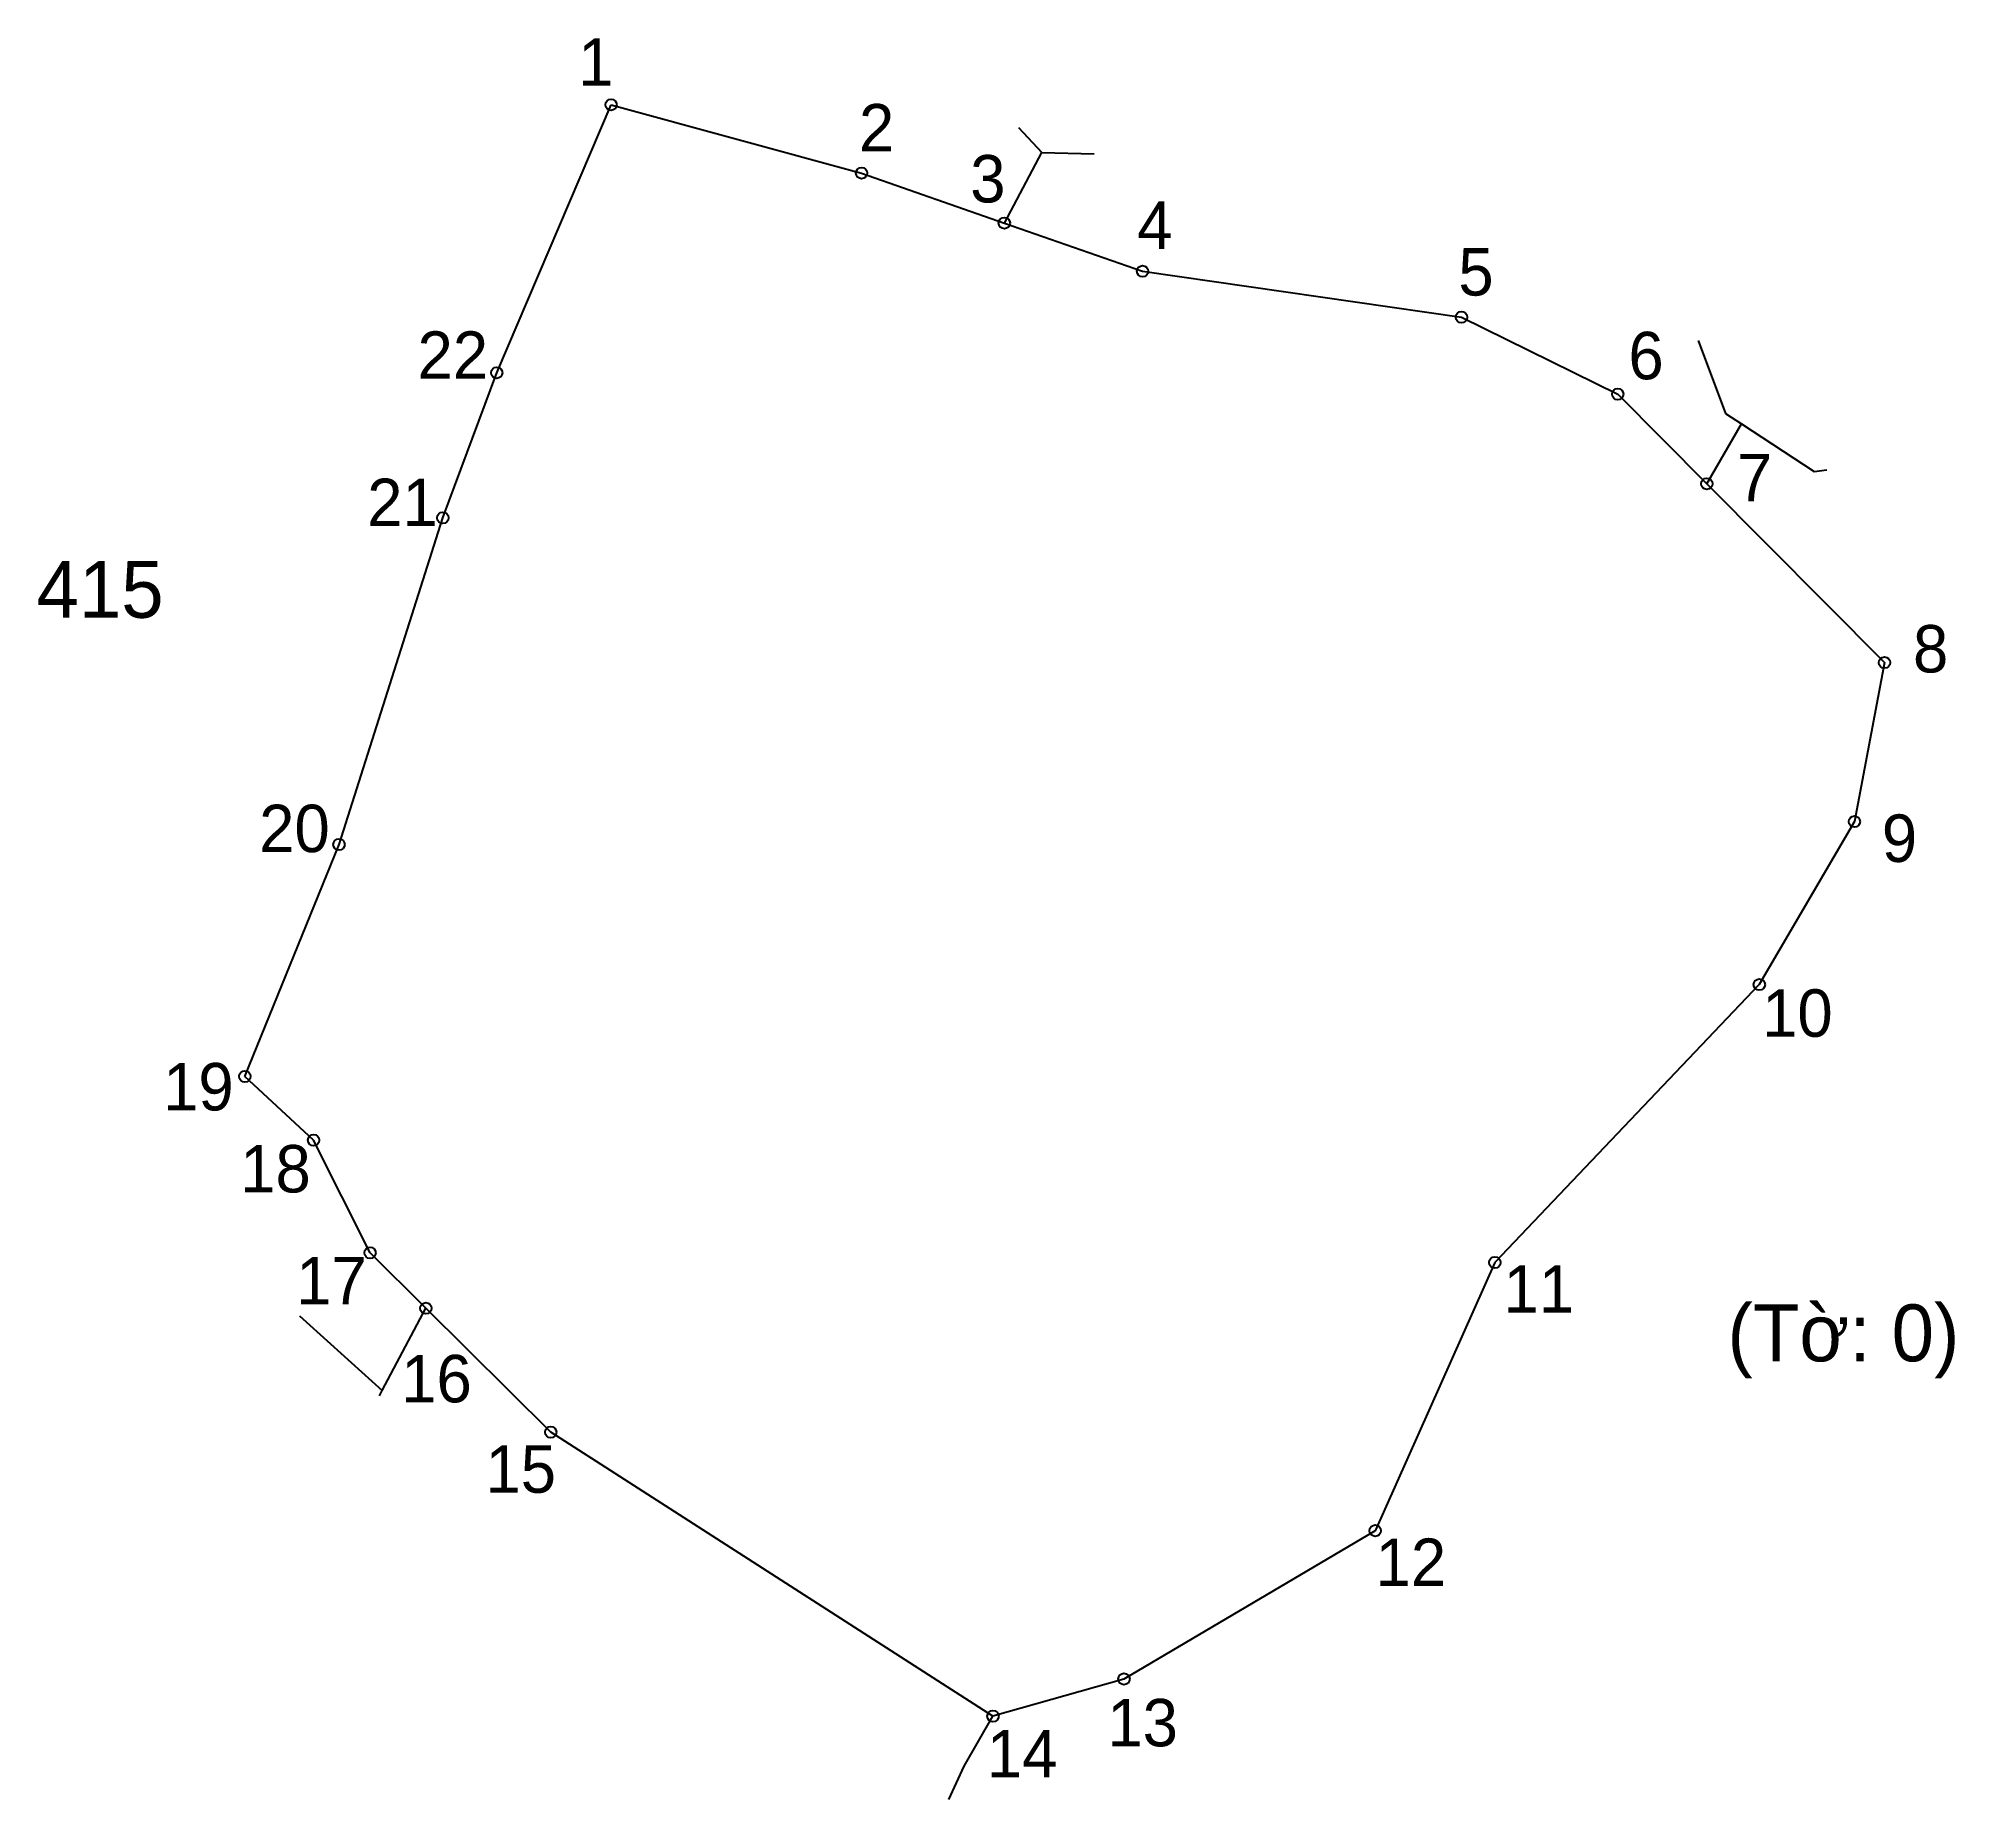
# Model space of a CAD drawing. Extents: x 549618 to 549785, y 1820795 to 1820948.
import ezdxf

# ---------------------------------------------------------------- set-up
doc = ezdxf.new("R2010")
doc.units = 0
for name, color, linetype in [('CanhThua', 7, 'Continuous'), ('MocDinhThua', 7, 'Continuous'), ('NhanTuCan', 7, 'Continuous'), ('RauThua', 7, 'Continuous'), ('SoHieuDinhThua', 7, 'Continuous')]:
    doc.layers.add(name, color=color, linetype=linetype)

msp = doc.modelspace()

# ---------------------------------------------------------------- linework, layer by layer
at = {"layer": 'CanhThua'}
for p, q in [((549658.22, 1820918.8), (549668.17, 1820942.13)), ((549668.17, 1820942.13), (549689.97, 1820936.18)), ((549689.97, 1820936.18), (549702.39, 1820931.83)), ((549702.39, 1820931.83), (549714.42, 1820927.63)), ((549714.42, 1820927.63), (549742.16, 1820923.64)), ((549742.16, 1820923.64), (549755.76, 1820916.94)), ((549653.53, 1820906.17), (549658.22, 1820918.8)), ((549755.76, 1820916.94), (549763.51, 1820909.14)), ((549763.51, 1820909.14), (549778.97, 1820893.57)), ((549644.5, 1820877.73), (549653.53, 1820906.17)), ((549778.97, 1820893.57), (549776.35, 1820879.73)), ((549776.35, 1820879.73), (549768.08, 1820865.54)), ((549636.31, 1820857.55), (549644.5, 1820877.73)), ((549768.08, 1820865.54), (549745.07, 1820841.35)), ((549642.29, 1820852), (549636.31, 1820857.55)), ((549647.2, 1820842.2), (549642.29, 1820852)), ((549652.06, 1820837.37), (549647.2, 1820842.2)), ((549745.07, 1820841.35), (549734.66, 1820818.01)), ((549662.92, 1820826.59), (549652.06, 1820837.37)), ((549701.4, 1820801.86), (549662.92, 1820826.59)), ((549734.66, 1820818.01), (549712.8, 1820805.1)), ((549712.8, 1820805.1), (549701.4, 1820801.86))]:
    msp.add_line(p, q, dxfattribs=at)
at = {"layer": 'MocDinhThua'}
for centre in [(549668.17, 1820942.13), (549689.97, 1820936.18), (549702.39, 1820931.83), (549714.42, 1820927.63), (549742.16, 1820923.64), (549658.22, 1820918.8), (549755.76, 1820916.94), (549763.51, 1820909.14), (549653.53, 1820906.17), (549778.97, 1820893.57), (549776.35, 1820879.73), (549644.5, 1820877.73), (549768.08, 1820865.54), (549636.31, 1820857.55), (549642.29, 1820852), (549647.2, 1820842.2), (549745.07, 1820841.35), (549652.06, 1820837.37), (549662.92, 1820826.59), (549734.66, 1820818.01), (549712.8, 1820805.1), (549701.4, 1820801.86)]:
    msp.add_circle(centre, 0.496, dxfattribs=at)
at = {"layer": 'RauThua'}
for p, q in [((549703.63, 1820940.15), (549705.66, 1820937.97)), ((549702.39, 1820931.83), (549705.66, 1820937.97)), ((549702.39, 1820931.83), (549705.66, 1820937.97)), ((549705.66, 1820937.97), (549710.21, 1820937.85)), ((549762.76, 1820921.62), (549765.14, 1820915.25)), ((549763.51, 1820909.14), (549766.52, 1820914.35)), ((549763.51, 1820909.14), (549766.52, 1820914.35)), ((549765.14, 1820915.25), (549766.52, 1820914.35)), ((549766.52, 1820914.35), (549772.84, 1820910.2)), ((549772.84, 1820910.2), (549773.94, 1820910.36)), ((549648.25, 1820830.21), (549652.06, 1820837.37)), ((549648.25, 1820830.21), (549652.06, 1820837.37)), ((549641.06, 1820836.7), (549648.25, 1820830.21)), ((549648.03, 1820829.74), (549648.25, 1820830.21)), ((549698.88, 1820797.52), (549701.4, 1820801.86)), ((549697.56, 1820794.6), (549698.88, 1820797.52))]:
    msp.add_line(p, q, dxfattribs=at)

# ---------------------------------------------------------------- texts
at = {"layer": 'NhanTuCan'}
for s, p in [('415', (549618.18, 1820897.47)), ('(Tờ: 0)', (549765.31, 1820832.75))]:
    msp.add_text(s, height=4.956, dxfattribs=at).set_placement(p)
at = {"layer": 'SoHieuDinhThua'}
for s, p in [('1', (549665.3, 1820943.78)), ('2', (549689.74, 1820938.06)), ('3', (549699.42, 1820933.62)), ('4', (549713.94, 1820929.58)), ('5', (549741.89, 1820925.52)), ('22', (549651.33, 1820918.27)), ('6', (549756.69, 1820918.23)), ('7', (549766.13, 1820907.61)), ('21', (549646.95, 1820905.45)), ('8', (549781.45, 1820892.71)), ('20', (549637.55, 1820877.07)), ('9', (549778.74, 1820876.22)), ('10', (549768.32, 1820861)), ('19', (549629.19, 1820854.59)), ('18', (549635.9, 1820847.45)), ('17', (549640.77, 1820837.71)), ('11', (549745.82, 1820836.99)), ('16', (549649.91, 1820829.18)), ('15', (549657.24, 1820821.31)), ('12', (549734.69, 1820813.2)), ('13', (549711.35, 1820799.24)), ('14', (549700.86, 1820796.54))]:
    msp.add_text(s, height=4.13, dxfattribs=at).set_placement(p)

doc.saveas('drawing.dxf')
